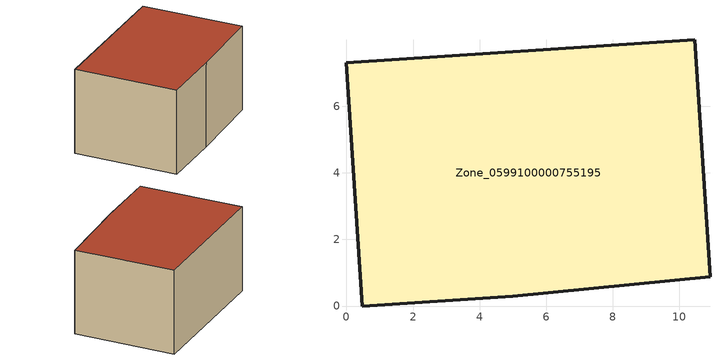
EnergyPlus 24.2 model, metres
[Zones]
Zone_0599100000755195
 floor ground (C_G): 0,7.31 10.45,7.99 10.92,0.89 4.99,0.29 0.48,0 z0
 wall outside (C_F): 10.45,7.99 0,7.31 0.48,0 4.99,0.29 10.92,0.89 10.45,7.99 z0:6.06
 roof outside (C_R): 10.92,0.89 10.45,7.99 0,7.31 0.48,0 4.99,0.29 z6.06
[BUILDING]
Pand.0599100000755195: North Axis=0; Terrain=City; Loads Convergence Tolerance Value=0.04; Temperature Convergence Tolerance Value=0.4; Solar Distribution=FullExterior; Maximum Number of Warmup Days=25; Minimum Number of Warmup Days=1
[Site:Location]
Rotterdam.The.Hague.AP_ZH_NLD Design_Conditions: Latitude=51.96; Longitude=4.45; Time Zone=1; Elevation=-4.5
[SITE:GROUNDTEMPERATURE:BUILDINGSURFACE]
18, 18, 18, 18, 18, 18, 18, 18, 18, 18, 18, 18
[MATERIAL] Thermal Absorptance=0.9; Solar Absorptance=0.7; Visible Absorptance=0.7
Name | Roughness | Thickness | Conductivity | Density | Specific Heat
G.TC.2006-2014 | MediumSmooth | 0.15 | 0.06 | 540 | 1210
F.TC.2006-2014 | Rough | 0.3 | 0.12 | 1920 | 840
R.TC.2006-2014 | MediumRough | 0.2 | 0.08 | 1500 | 1000
[CONSTRUCTION]
C_G: G.TC.2006-2014
C_F: F.TC.2006-2014
C_R: R.TC.2006-2014
[ZONE]
Zone_0599100000755195: Type=1; Multiplier=1; Ceiling Height=Autocalculate; Volume=Autocalculate; Floor Area=autocalculate; Part of Total Floor Area=Yes
[ZONEINFILTRATION:DESIGNFLOWRATE]
Infil_Zone_0599100000755195: Zone or ZoneList or Space or SpaceList=Zone_0599100000755195; Schedule=AlwaysOn; Design Flow Rate Calculation Method=Flow/Area; Flow Rate per Floor Area=0.0015; Constant Term Coefficient=1; Temperature Term Coefficient=0; Velocity Term Coefficient=0; Velocity Squared Term Coefficient=0
[HVACTEMPLATE:ZONE:IDEALLOADSAIRSYSTEM]
Zone_0599100000755195: Maximum Heating Supply Air Temperature=50; Minimum Cooling Supply Air Temperature=13; Maximum Heating Supply Air Humidity Ratio=0.0156; Minimum Cooling Supply Air Humidity Ratio=0.0077; Heating Limit=NoLimit; Cooling Limit=NoLimit; Dehumidification Control Type=ConstantSensibleHeatRatio; Cooling Sensible Heat Ratio=0.7; Dehumidification Setpoint=60; Humidification Control Type=None; Humidification Setpoint=30; Outdoor Air Method=None; Outdoor Air Flow Rate per Person=0.00944; Outdoor Air Flow Rate per Zone Floor Area=0; Outdoor Air Flow Rate per Zone=0; Demand Controlled Ventilation Type=None; Outdoor Air Economizer Type=NoEconomizer; Heat Recovery Type=None; Sensible Heat Recovery Effectiveness=0.7; Latent Heat Recovery Effectiveness=0.65
[ZONECONTROL:THERMOSTAT]
ThermostatControl_Zone_0599100000755195: Zone or ZoneList=Zone_0599100000755195; Control Type Schedule=DualSetpointControlType; Control 1=Thermostat_Zone_0599100000755195; Temperature Difference Between Cutout And Setpoint=0
[THERMOSTATSETPOINT:DUALSETPOINT]
Thermostat_Zone_0599100000755195: Heating Setpoint Temperature Schedule=HeatingSetpoint_Zone_0599100000755195; Cooling Setpoint Temperature Schedule=CoolingSetpoint_Zone_0599100000755195
[SCHEDULE:COMPACT]
HeatingSetpoint_Zone_0599100000755195: Through: 12/31, For: AllDays, Until: 24:00, 21
CoolingSetpoint_Zone_0599100000755195: Through: 12/31, For: AllDays, Until: 24:00, 24
DualSetpointControlType: Through: 12/31, For: AllDays, Until: 24:00, 4
AlwaysOn: Through: 12/31, For: AllDays, Until: 24:00, 1
